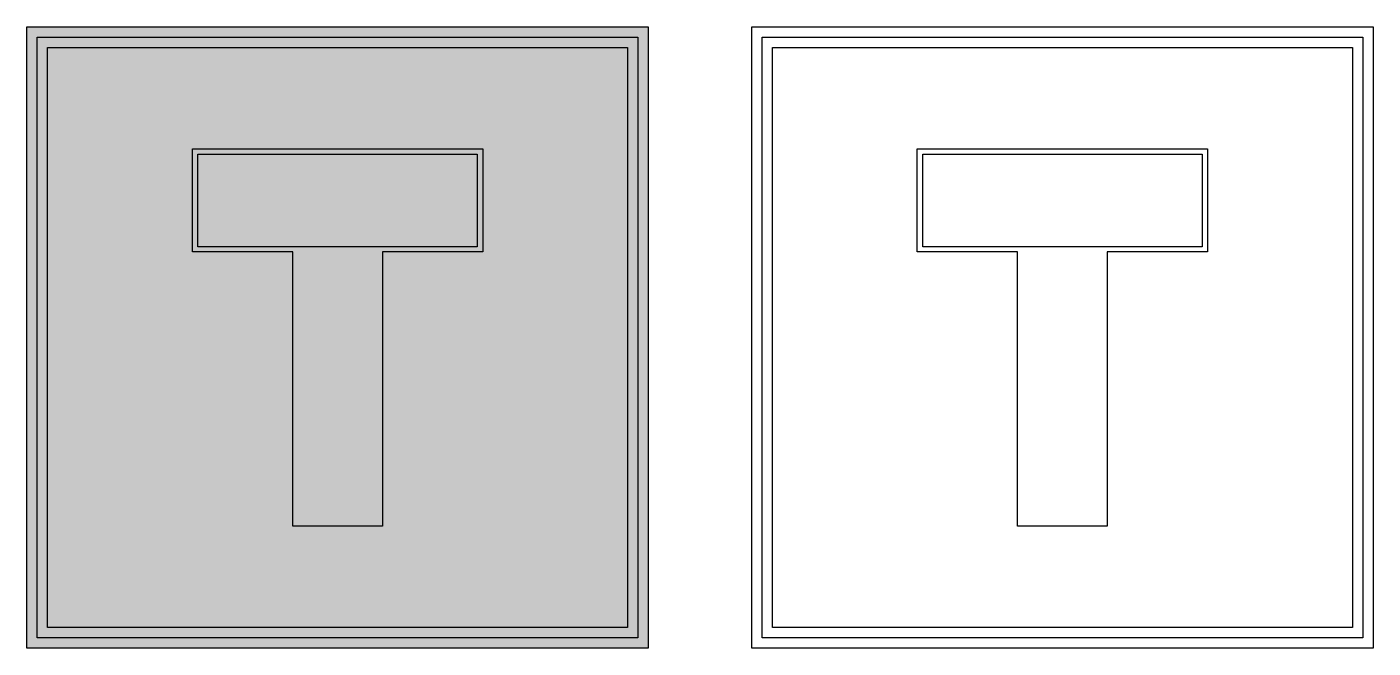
# Model space of a CAD drawing. Extents: x -700 to 600, y 0 to 600.
import ezdxf

# ---------------------------------------------------------------- set-up
doc = ezdxf.new("R2010")
doc.units = 0
doc.header["$MEASUREMENT"] = 0

msp = doc.modelspace()

# ---------------------------------------------------------------- hatches: boundary and pattern name
h = msp.add_hatch(color=5)
h.paths.add_polyline_path([(-700, 0), (-700, 600), (-99.998, 600), (-99.998, 0)])
h.paths.add_polyline_path([(-690, 10), (-690, 590), (-109.998, 590), (-109.998, 10)], flags=16)
h.paths.add_polyline_path([(-680, 20), (-680, 580), (-119.998, 580), (-119.998, 20)], flags=0)
h.paths.add_polyline_path([(-401.029, 117.791), (-443.229, 117.791), (-443.229, 382.598), (-540.14, 382.598), (-540.14, 482.208), (-398.97, 482.208), (-259.859, 482.208), (-259.859, 382.598), (-356.77, 382.598), (-356.77, 117.791)], flags=0)
h = msp.add_hatch(color=7)
h.paths.add_polyline_path([(-690, 10), (-690, 590), (-109.998, 590), (-109.998, 10)])
h.paths.add_polyline_path([(-680, 20), (-680, 580), (-119.998, 580), (-119.998, 20)], flags=16)
h.paths.add_polyline_path([(-401.029, 117.791), (-443.229, 117.791), (-443.229, 382.598), (-540.14, 382.598), (-540.14, 482.208), (-398.97, 482.208), (-259.859, 482.208), (-259.859, 382.598), (-356.77, 382.598), (-356.77, 117.791)], flags=0)
h.paths.add_polyline_path([(-401.029, 387.652), (-534.81, 387.652), (-534.81, 477.163), (-398.97, 477.163), (-265.189, 477.163), (-265.189, 387.652)], flags=0)
msp.add_hatch(color=1).paths.add_polyline_path([(-401.029, 387.652), (-534.81, 387.652), (-534.81, 477.163), (-398.97, 477.163), (-265.189, 477.163), (-265.189, 387.652)])

# ---------------------------------------------------------------- linework, layer by layer
at = {"color": 5}
msp.add_lwpolyline([(-700, 0), (-700, 600), (-99.998, 600), (-99.998, 0)], close=True, dxfattribs=at)
for points in [[(0, 0), (0, 600), (600.002, 600), (600.002, 0)], [(-690, 10), (-690, 590), (-109.998, 590), (-109.998, 10)], [(10, 10), (10, 590), (590.002, 590), (590.002, 10)], [(-680, 20), (-680, 580), (-119.998, 580), (-119.998, 20)], [(20, 20), (20, 580), (580.002, 580), (580.002, 20)], [(-401.029, 117.791), (-443.229, 117.791), (-443.229, 382.598), (-540.14, 382.598), (-540.14, 482.208), (-398.97, 482.208), (-259.859, 482.208), (-259.859, 382.598), (-356.77, 382.598), (-356.77, 117.791)], [(298.971, 117.791), (256.771, 117.791), (256.771, 382.598), (159.86, 382.598), (159.86, 482.208), (301.03, 482.208), (440.141, 482.208), (440.141, 382.598), (343.23, 382.598), (343.23, 117.791)], [(-401.029, 387.652), (-534.81, 387.652), (-534.81, 477.163), (-398.97, 477.163), (-265.189, 477.163), (-265.189, 387.652)], [(298.971, 387.652), (165.19, 387.652), (165.19, 477.163), (301.03, 477.163), (434.811, 477.163), (434.811, 387.652)]]:
    msp.add_lwpolyline(points, close=True)

doc.saveas('drawing.dxf')
